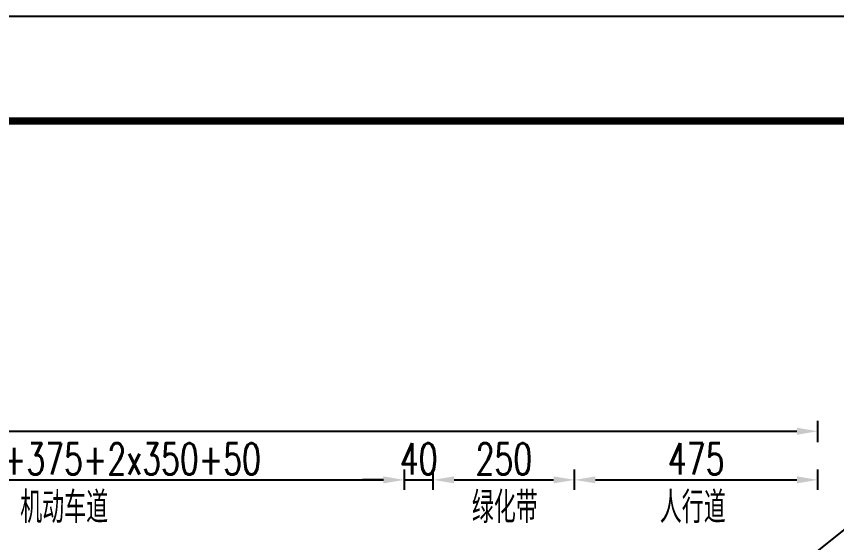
# Model space of a CAD drawing. Extents: x 216 to 1896, y 86 to 483.
# Drawn here: x 832.5 to 910.8, y 432.5 to 482.8 of the extents above; entities that cross this region are included whole.
import ezdxf
from ezdxf.enums import TextEntityAlignment as Align

# ---------------------------------------------------------------- set-up
doc = ezdxf.new("R2010")
doc.units = 0
doc.header["$LTSCALE"] = 5
doc.header["$MEASUREMENT"] = 0
doc.header["$PDMODE"] = 32
doc.header["$PDSIZE"] = 0.3
doc.linetypes.add('RICAD_LTYPE1', pattern=[0])
doc.layers.get('0').update_dxf_attribs({"linetype": 'CONTINUOUS'})
doc.layers.get('DEFPOINTS').update_dxf_attribs({"linetype": 'RICAD_LTYPE1'})
for name, color, linetype in [('图框', 7, 'CONTINUOUS'), ('尺寸标注', 4, 'CONTINUOUS'), ('文字', 7, 'CONTINUOUS'), ('次轮廓线', 7, 'CONTINUOUS')]:
    doc.layers.add(name, color=color, linetype=linetype)
doc.styles.get("Standard").update_dxf_attribs({"font": 'simplex1.shx', "width": 0.7, "bigfont": 'hztxt.shx'})
doc.dimstyles.new('比例1：200', dxfattribs={"dimtxt": 3, "dimasz": 2, "dimexe": 1, "dimexo": 1, "dimgap": 0.5, "dimtad": 1, "dimlfac": 20, "dimzin": 13, "dimdsep": 46, "dimtxsty": 'Standard', "dimcen": -0.09, "dimclrd": 256, "dimclre": 256, "dimclrt": 7, "dimaunit": 1, "dimadec": 0, "dimazin": 0, "dimtfac": 0.0005, "dimtix": 1, "dimtmove": 2, "dimatfit": 3, "dimfxl": 0, "dimtolj": 1, "dimtzin": 13, "dimarcsym": 0})

# ---------------------------------------------------------------- blocks, each defined once
blk = doc.blocks.new('*D105')
at = {"layer": 'DEFPOINTS', "color": 0}
for p in [(869.527, 438.542), (806.017, 436.585), (869.527, 436.585)]:
    blk.add_point(p, dxfattribs=at)
at = {"layer": '尺寸标注', "lineweight": -2}
for p, q in [((806.017, 437.585), (806.017, 439.542)), ((869.527, 437.585), (869.527, 439.542)), ((808.017, 438.542), (867.527, 438.542))]:
    blk.add_line(p, q, dxfattribs=at)
at = {"layer": '尺寸标注'}
for points in [[(808.017, 438.875), (808.017, 438.209), (806.017, 438.542)], [(867.527, 438.875), (867.527, 438.209), (869.527, 438.542)]]:
    blk.add_solid(points, dxfattribs=at)
at = {"layer": '尺寸标注', "color": 7, "insert": (837.772, 440.542), "char_height": 3, "attachment_point": 5}
blk.add_mtext('\\A1;100+50+375+2x350+50', dxfattribs=at)
blk = doc.blocks.new('*D106')
at = {"layer": 'DEFPOINTS', "color": 0}
for p in [(872.277, 438.542), (869.527, 436.585), (872.277, 436.585)]:
    blk.add_point(p, dxfattribs=at)
at = {"layer": '尺寸标注', "lineweight": -2}
for p, q in [((869.527, 437.585), (869.527, 439.542)), ((872.277, 437.585), (872.277, 439.542)), ((867.527, 438.542), (865.527, 438.542)), ((869.527, 438.542), (872.277, 438.542)), ((874.277, 438.542), (876.277, 438.542))]:
    blk.add_line(p, q, dxfattribs=at)
at = {"layer": '尺寸标注'}
for points in [[(867.527, 438.875), (867.527, 438.209), (869.527, 438.542)], [(874.277, 438.875), (874.277, 438.209), (872.277, 438.542)]]:
    blk.add_solid(points, dxfattribs=at)
at = {"layer": '尺寸标注', "color": 7, "insert": (870.902, 440.542), "char_height": 3, "attachment_point": 5}
blk.add_mtext('\\A1;40', dxfattribs=at)
blk = doc.blocks.new('*D107')
at = {"layer": 'DEFPOINTS', "color": 0}
for p in [(885.787, 438.542), (872.277, 436.585), (885.787, 436.585)]:
    blk.add_point(p, dxfattribs=at)
at = {"layer": '尺寸标注', "lineweight": -2}
for p, q in [((872.277, 437.585), (872.277, 439.542)), ((885.787, 437.585), (885.787, 439.542)), ((874.277, 438.542), (883.787, 438.542))]:
    blk.add_line(p, q, dxfattribs=at)
at = {"layer": '尺寸标注'}
for points in [[(874.277, 438.875), (874.277, 438.209), (872.277, 438.542)], [(883.787, 438.875), (883.787, 438.209), (885.787, 438.542)]]:
    blk.add_solid(points, dxfattribs=at)
at = {"layer": '尺寸标注', "color": 7, "insert": (879.032, 440.542), "char_height": 3, "attachment_point": 5}
blk.add_mtext('\\A1;250', dxfattribs=at)
blk = doc.blocks.new('*D108')
at = {"layer": 'DEFPOINTS', "color": 0}
for p in [(909.037, 438.542), (885.787, 436.585), (909.037, 436.585)]:
    blk.add_point(p, dxfattribs=at)
at = {"layer": '尺寸标注', "lineweight": -2}
for p, q in [((885.787, 437.585), (885.787, 439.542)), ((909.037, 437.585), (909.037, 439.542)), ((887.787, 438.542), (907.037, 438.542))]:
    blk.add_line(p, q, dxfattribs=at)
at = {"layer": '尺寸标注'}
for points in [[(887.787, 438.875), (887.787, 438.209), (885.787, 438.542)], [(907.037, 438.875), (907.037, 438.209), (909.037, 438.542)]]:
    blk.add_solid(points, dxfattribs=at)
at = {"layer": '尺寸标注', "color": 7, "insert": (897.412, 440.542), "char_height": 3, "attachment_point": 5}
blk.add_mtext('\\A1;475', dxfattribs=at)
blk = doc.blocks.new('*D110')
at = {"layer": 'DEFPOINTS', "color": 0}
for p in [(909.037, 443.189), (693.038, 441.169), (909.037, 441.145)]:
    blk.add_point(p, dxfattribs=at)
at = {"layer": '尺寸标注', "lineweight": -2}
for p, q in [((693.038, 442.169), (693.038, 444.189)), ((909.037, 442.145), (909.037, 444.189)), ((695.038, 443.189), (907.037, 443.189))]:
    blk.add_line(p, q, dxfattribs=at)
at = {"layer": '尺寸标注'}
for points in [[(695.038, 443.522), (695.038, 442.856), (693.038, 443.189)], [(907.037, 443.522), (907.037, 442.856), (909.037, 443.189)]]:
    blk.add_solid(points, dxfattribs=at)
at = {"layer": '尺寸标注', "color": 7, "insert": (801.037, 445.189), "char_height": 3, "attachment_point": 5}
blk.add_mtext('\\A1;4280', dxfattribs=at)

msp = doc.modelspace()

# ---------------------------------------------------------------- linework, layer by layer
msp.add_lwpolyline([(1055.99162, 185.83595), (1055.99162, 482.83595), (635.99162, 482.83595), (635.99162, 185.83595)], close=True)
at = {"layer": '图框', "const_width": 0.7}
msp.add_lwpolyline([(1045.99162, 472.83595), (665.99162, 472.83595), (665.99162, 195.83595), (1045.99162, 195.83595), (1045.99162, 472.83595)], dxfattribs=at)
at = {"layer": '次轮廓线'}
msp.add_line((901.79574, 425.98284), (916.27833, 437.53857), dxfattribs=at)

# ---------------------------------------------------------------- texts
at = {"layer": '文字', "width": 0.7}
for s, p in [('机动车道', (837.01364, 434.41065)), ('绿化带', (879.12757, 434.41065)), ('人行道', (897.08173, 434.41065))]:
    msp.add_text(s, height=3, dxfattribs=at).set_placement(p, align=Align.CENTER)

# ---------------------------------------------------------------- dimensions: what is measured, and where the dimension line sits
at = {"layer": '尺寸标注'}
for base, p1, p2, text, picture, middle in [((909.03703, 443.18916), (693.03791, 441.16875), (909.03703, 441.14464), '4280', '*D110', (801.03747, 445.18916)), ((869.52712, 438.54205), (806.01716, 436.5845), (869.52712, 436.5845), '100+50+375+2x350+50', '*D105', (837.77214, 440.54205)), ((872.27712, 438.54205), (869.52712, 436.5845), (872.27712, 436.5845), '40', '*D106', (870.90212, 440.54205)), ((885.78703, 438.54205), (872.27712, 436.5845), (885.78703, 436.5845), '250', '*D107', (879.03208, 440.54205)), ((909.03703, 438.54205), (885.78703, 436.5845), (909.03703, 436.5845), '475', '*D108', (897.41203, 440.54205))]:
    dim = msp.add_linear_dim(base=base, p1=p1, p2=p2, text=text, dimstyle='比例1：200', override={"dimtxsty": 'Standard'}, dxfattribs=at)
    dim.commit()
    dim.dimension.update_dxf_attribs({"geometry": picture, "text_midpoint": middle})

doc.saveas('drawing.dxf')
